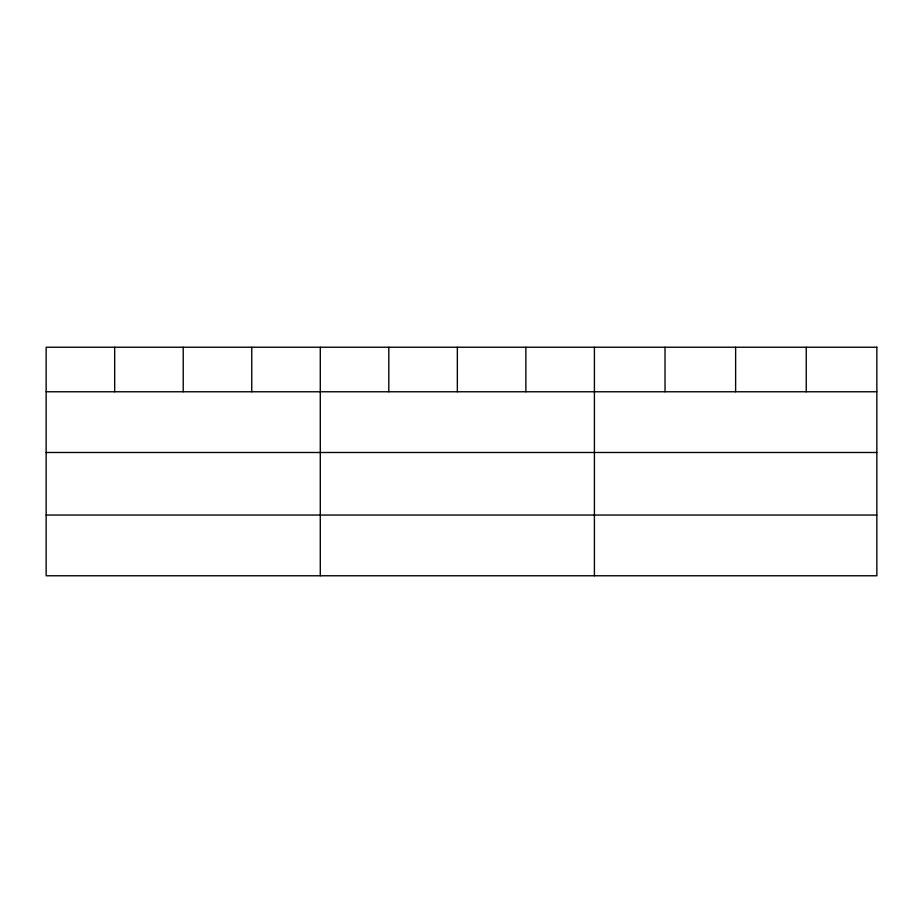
<?xml version="1.0" encoding="UTF-8"?>
<svg xmlns="http://www.w3.org/2000/svg" width="923" height="923" viewBox="0 0 923 923"><rect width="100%" height="100%" fill="white"/><g stroke="black" fill="none" stroke-linecap="round" stroke-linejoin="round"><path stroke-width="1.38" d="M46.15 391.767L876.85 391.767M46.15 452.489L876.85 452.489M46.15 515.046L876.85 515.046M806.24 347.233L806.24 391.767M735.631 347.233L735.631 391.767M665.022 347.233L665.022 391.767M594.412 347.233L594.412 575.767M525.879 347.233L525.879 391.767M457.346 347.233L457.346 391.767M388.814 347.233L388.814 391.767M320.281 347.233L320.281 575.767M251.748 347.233L251.748 391.767M183.216 347.233L183.216 391.767M114.683 347.233L114.683 391.767M876.85 347.233L46.15 347.233L46.15 575.767L876.85 575.767L876.85 347.233"/></g></svg>
